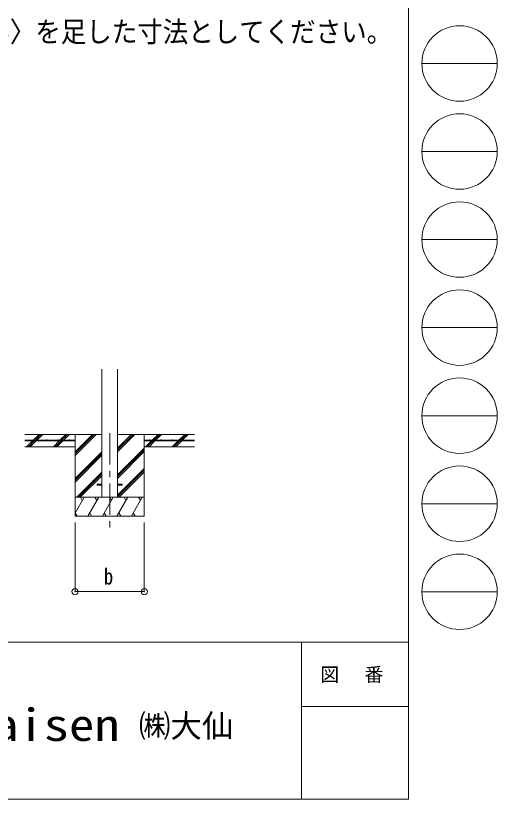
# Model space of a CAD drawing. Units: millimetres at full size, sheet at 1:50; details may follow other scales. Extents: x -14053 to 14053, y -9700 to 9700.
# Drawn here: x 10226 to 14053, y -9700 to -3470 of the extents above; entities that cross this region are included whole.
import ezdxf
from ezdxf.enums import TextEntityAlignment as Align

# ---------------------------------------------------------------- set-up
doc = ezdxf.new("R2010")
doc.units = ezdxf.units.MM
doc.header["$LTSCALE"] = 50
doc.header["$PDMODE"] = 32
doc.header["$PDSIZE"] = 50
doc.linetypes.add('CHAIN1', pattern=[8, 5, -1, 1, -1])
for name, color, linetype, lineweight in [('0-D', 7, 'Continuous', 9), ('0-E', 7, 'Continuous', 9), ('F-0', 7, 'Continuous', 9)]:
    doc.layers.add(name, color=color, linetype=linetype, lineweight=lineweight)
doc.styles.add('ＭＳ ゴシック', font='')
doc.styles.get('ＭＳ ゴシック').set_extended_font_data('MS Gothic')

msp = doc.modelspace()

# ---------------------------------------------------------------- linework, layer by layer
at = {"layer": '0-E', "color": 4}
for p, q in [((10910.54, -6280.32), (10910.54, -7298.42)), ((11035.54, -6280.32), (11035.54, -7298.42)), ((10873.04, -7193.92), (10873.04, -7202.92)), ((10873.04, -7193.92), (10910.54, -7193.92)), ((10873.04, -7202.92), (10910.54, -7202.92)), ((11035.54, -7193.92), (11073.04, -7193.92)), ((11035.54, -7202.92), (11073.04, -7202.92)), ((11073.04, -7193.92), (11073.04, -7202.92))]:
    msp.add_line(p, q, dxfattribs=at)
at = {"layer": '0-E', "linetype": 'CHAIN1'}
msp.add_line((10973.04, -6789.21), (10973.04, -7548.42), dxfattribs=at)
at = {"layer": '0-E'}
for p, q in [((10910.54, -6798.42), (10298.04, -6798.42)), ((10312.37, -6898.42), (10359.87, -6850.92)), ((10326.51, -6898.42), (10374.01, -6850.92)), ((10340.65, -6898.42), (10388.15, -6850.92)), ((10364.87, -6845.92), (10412.37, -6798.42)), ((10383.87, -6841.06), (10426.51, -6798.42)), ((10393.15, -6845.92), (10440.66, -6798.42)), ((10525.91, -6897.01), (10572, -6850.92)), ((10538.64, -6898.42), (10586.14, -6850.92)), ((10552.79, -6898.42), (10600.29, -6850.92)), ((10577, -6845.92), (10624.5, -6798.42)), ((10591.14, -6845.92), (10638.65, -6798.42)), ((10605.29, -6845.92), (10652.79, -6798.42)), ((10698.04, -6798.42), (10698.04, -7448.42)), ((10698.04, -6965.3), (10864.92, -6798.42)), ((10698.04, -6951.15), (10850.78, -6798.42)), ((10698.04, -6937.01), (10836.64, -6798.42)), ((11035.54, -6936.17), (11173.29, -6798.42)), ((11035.54, -6922.02), (11159.15, -6798.42)), ((11035.54, -6907.88), (11145, -6798.42)), ((11035.54, -6798.42), (11648.04, -6798.42)), ((11248.04, -6798.42), (11248.04, -7448.42)), ((11257.13, -6898.42), (11304.63, -6850.92)), ((11271.28, -6898.42), (11318.78, -6850.92)), ((11285.42, -6898.42), (11332.92, -6850.92)), ((11309.63, -6845.92), (11357.14, -6798.42)), ((11323.78, -6845.92), (11371.28, -6798.42)), ((11337.92, -6845.92), (11385.42, -6798.42)), ((11469.27, -6898.42), (11516.77, -6850.92)), ((11483.41, -6898.42), (11530.91, -6850.92)), ((11497.55, -6898.42), (11545.05, -6850.92)), ((11521.77, -6845.92), (11569.27, -6798.42)), ((11535.91, -6845.92), (11583.41, -6798.42)), ((11550.05, -6845.92), (11597.55, -6798.42)), ((10698.04, -6898.42), (10298.04, -6898.42)), ((11035.54, -7120.01), (11248.04, -6907.51)), ((11248.04, -6898.42), (11648.04, -6898.42)), ((10698.04, -7149.14), (10910.54, -6936.65)), ((10698.04, -7163.29), (10910.54, -6950.79)), ((10698.04, -7177.43), (10910.54, -6964.93)), ((11035.54, -7134.15), (11248.04, -6921.66)), ((11035.54, -7148.3), (11248.04, -6935.8)), ((10710.9, -7298.42), (10910.54, -7098.78)), ((11035.54, -7282.14), (11248.04, -7069.64)), ((11035.54, -7296.28), (11248.04, -7083.79)), ((11047.55, -7298.42), (11248.04, -7097.93)), ((10725.04, -7298.42), (10910.54, -7112.92)), ((10739.18, -7298.42), (10910.54, -7127.06)), ((11248.04, -7298.42), (10698.04, -7298.42)), ((10698.04, -7423.87), (10770.47, -7298.42)), ((10755.47, -7324.4), (10740.46, -7298.42)), ((10799.33, -7448.42), (10885.94, -7298.42)), ((10870.94, -7324.4), (10855.94, -7298.42)), ((10914.8, -7448.42), (11001.41, -7298.42)), ((10986.41, -7324.4), (10971.4, -7298.42)), ((11030.27, -7448.42), (11116.88, -7298.42)), ((11101.88, -7324.4), (11086.87, -7298.42)), ((11145.74, -7448.42), (11232.35, -7298.42)), ((11217.35, -7324.4), (11202.35, -7298.42)), ((10698.04, -7448.42), (11248.04, -7448.42)), ((10698.86, -7422.44), (10713.86, -7448.42)), ((10814.33, -7422.44), (10829.33, -7448.42)), ((10929.8, -7422.44), (10944.8, -7448.42)), ((11045.27, -7422.44), (11060.27, -7448.42)), ((11160.74, -7422.44), (11175.74, -7448.42))]:
    msp.add_line(p, q, dxfattribs=at)
at = {"layer": '0-E', "color": 3}
for p, q in [((10698.04, -6845.92), (10298.04, -6845.92)), ((10698.04, -6850.92), (10298.04, -6850.92)), ((10379.01, -6845.92), (10380.68, -6844.25)), ((10698.04, -6845.92), (10698.04, -6850.92)), ((11248.04, -6845.92), (11648.04, -6845.92)), ((11248.04, -6845.92), (11248.04, -6850.92)), ((11248.04, -6850.92), (11648.04, -6850.92))]:
    msp.add_line(p, q, dxfattribs=at)
at = {"layer": '0-E', "color": 6}
for p, q in [((10698.04, -8048.42), (10698.04, -7498.42)), ((11248.04, -8048.42), (11248.04, -7498.42)), ((10698.04, -8048.42), (11248.04, -8048.42))]:
    msp.add_line(p, q, dxfattribs=at)
at = {"layer": '0-E', "color": 3}
for centre in [(10383.04, -6843.42), (10473.04, -6843.42), (10563.04, -6843.42), (10653.04, -6843.42), (11293.04, -6843.42), (11383.04, -6843.42), (11473.04, -6843.42), (11563.04, -6843.42)]:
    msp.add_circle(centre, 2.5, dxfattribs=at)
at = {"layer": '0-E', "color": 6}
for p in [(10698.04, -8048.42), (11248.04, -8048.42)]:
    msp.add_point(p, dxfattribs=at)
at = {"layer": 'F-0', "color": 5, "lineweight": 5}
for p, q in [((13346.57, 9700), (13346.57, -9700)), ((-14053.43, -8450), (13346.57, -8450)), ((12496.57, -8450), (12496.57, -9700)), ((12496.57, -8962.5), (13346.57, -8962.5)), ((-14053.43, -9700), (13346.57, -9700))]:
    msp.add_line(p, q, dxfattribs=at)
at = {"layer": 'F-0', "color": 4}
for p, q in [((13453.43, -3850), (14053.43, -3850)), ((13453.43, -4550), (14053.43, -4550)), ((13453.43, -5250), (14053.43, -5250)), ((13453.43, -5950), (14053.43, -5950)), ((13453.43, -6650), (14053.43, -6650)), ((13453.43, -7350), (14053.43, -7350)), ((13453.43, -8050), (14053.43, -8050))]:
    msp.add_line(p, q, dxfattribs=at)
for centre in [(13753.42, -3850), (13753.42, -4550), (13753.42, -5250), (13753.42, -5950), (13753.42, -6650), (13753.42, -7350), (13753.42, -8050)]:
    msp.add_circle(centre, 300, dxfattribs=at)

# ---------------------------------------------------------------- texts
at = {"layer": '0-D', "style": 'ＭＳ ゴシック', "width": 0.9}
msp.add_text('・〈H=3,500〉の場合、H=2,355に〈1,145〉を足した寸法としてください。', height=165, dxfattribs=at).set_placement((6436.92, -3729.87), align=Align.BOTTOM_LEFT)
at = {"layer": '0-E', "style": 'ＭＳ ゴシック', "width": 0.85}
msp.add_text('b', height=128.3, dxfattribs=at).set_placement((10926.79, -8030.66), align=Align.BOTTOM_LEFT)
at = {"layer": 'F-0', "style": 'ＭＳ ゴシック', "width": 1.15}
msp.add_text('Daisen', height=256.6, dxfattribs=at).set_placement((9846.68, -9312.67), align=Align.BOTTOM_LEFT)
at = {"layer": 'F-0', "style": 'ＭＳ ゴシック'}
msp.add_text('㈱大仙\u3000', height=183.3, dxfattribs=at).set_placement((11205.68, -9262.67), align=Align.BOTTOM_LEFT)
at = {"layer": 'F-0', "insert": (12646.56, -8775), "char_height": 110, "attachment_point": 7, "style": 'ＭＳ ゴシック'}
msp.add_mtext('\\T1.17;図\u3000番', dxfattribs=at)

doc.saveas('drawing.dxf')
